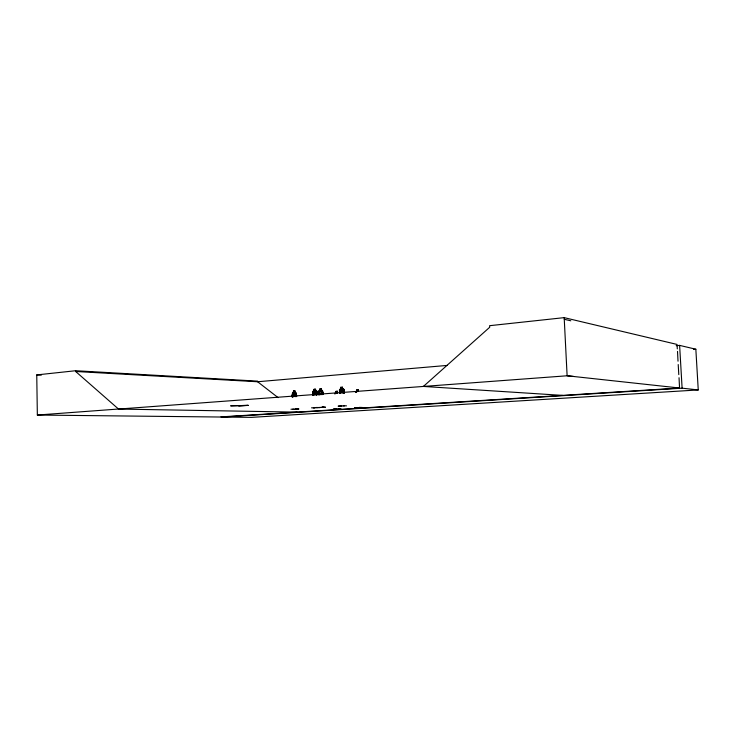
<?xml version="1.0" encoding="UTF-8"?>
<svg xmlns="http://www.w3.org/2000/svg" width="735" height="735" viewBox="0 0 735 735"><rect width="100%" height="100%" fill="white"/><g stroke="black" fill="none" stroke-linecap="round" stroke-linejoin="round"><path stroke-width="1.1" d="M296.674 396.542L295.92 392.573L292.512 392.821L292.181 396.854L292.613 395.035L296.058 394.778L296.572 396.542M292.181 396.863L292.613 395.035M314.819 407.888L311.511 407.824M320.671 407.502L316.169 407.512M294.165 409.248L290.959 409.22M336.345 409.11L333.304 409.073L336.538 409.073M354.454 407.677L357.412 407.769M341.26 406.198L338.137 406.133L341.472 406.161M312.908 395.32L313.119 391.222L316.61 390.965L317.162 391.571L316.61 390.965M312.706 391.911L313.119 391.222M292.548 392.821L292.291 396.854M318.641 394.713L318.972 390.772L322.5 390.515L323.106 394.383M318.558 391.47L318.972 390.772M334.517 393.859L334.985 393.207L337.319 393.087M355.418 392.325L356.953 391.636L356.806 389.816L358.312 389.706L358.377 391.47M316.445 395.072L315.554 389.201L314.065 389.32L313.569 395.283M335.289 393.822L335.978 393.188L335.95 391.452L337.291 391.351M356.209 392.279L356.916 391.636M423.406 386.435L489.694 327.277L489.62 325.688L564.186 317.639L677.045 344.43L677.303 348.895M317.796 407.603L313.349 407.888M323.685 407.218L319.165 407.512M292.53 409.257L297.004 408.972M339.993 406.161L344.54 405.867M335.013 409.083L339.478 408.816M676.191 345.689L679.618 345.386L695.843 349.226L698.25 389.936L251.581 417.361L37.347 415.045L36.75 374.914L75.641 370.725L257.581 381.134L257.599 381.75L278.087 397.626M447.459 365.396L257.599 381.75L75.65 371.487L75.641 370.725M693.555 349.41L695.843 349.226M321.489 390.588L321.461 388.751L319.927 388.861L320.083 390.754M315.545 389.274L314.102 389.32L314.167 391.149M319.982 388.916L321.415 388.815M292.953 396.827L293.449 390.946L294.956 390.836L295.792 396.624M340.948 389.127L340.847 387.262L342.446 387.143L342.51 389.008M293.504 391.002L294.9 390.901M344.265 392.867L343.484 388.934L339.855 389.201L339.496 393.197M313.239 393.004L312.715 393.023L313.239 393.004L313.312 395.283M316.739 392.72C317.676 392.214 315.894 393.978 316.813 395.017M318.981 392.554L319.165 394.695M322.693 394.419L323.033 392.251L323.225 394.392M322.628 392.279L323.152 392.251M337.402 393.032L337.337 391.286L335.867 391.387L335.978 393.188M356.852 389.872L358.267 389.77M339.533 391.038L340.039 393.17M343.732 392.894L344.081 390.689M296.15 396.569L296.49 394.272M37.347 415.045L118.069 409.055L297.133 412.124M247.879 405.38L230.643 405.849L248.375 405.371L238.792 406.042M322.049 407.089L325.531 407.227L322.27 407.144M319.385 407.64L316.353 407.512M346.516 405.858L343.199 405.729M338.173 408.752L340.985 408.77M354.49 407.723L357.476 407.796M359.259 407.42L362.208 407.456M220.932 416.892L679.636 388.016M222.31 417.085L682.108 388.172L698.25 389.936M356.108 407.76L360.315 407.475M295.507 408.89L298.925 408.991L295.69 408.88M296.086 394.309L296.269 396.569M292.218 394.603L292.695 396.827M319.991 390.698L319.321 391.424L319.431 394.851M36.75 374.914L41.307 375.144M339.965 391.011L339.928 393.161M343.649 390.726L343.842 392.894M343.484 388.934L344.099 389.55M340.847 387.262L340.305 392.462M422.974 386.408L562.587 395.384M573.667 376.467L567.117 375.778L118.528 409.064L75.65 371.487M679.572 388.016L567.117 375.778L564.186 317.639M564.269 319.293L570.838 320.791M344.182 393.032L343.603 391.213L339.928 391.479L343.603 391.277L344.099 393.041M679.618 345.386L682.108 388.172M677.514 351.404L678.019 361.188M678.212 364.542L678.791 374.602M679.039 377.726L679.498 386.895M358.285 389.706L358.331 391.534M344.008 389.578L344.118 392.563M343.355 393.115L342.363 387.207M342.565 393.17L342.446 389.697L340.985 389.798L341.113 393.271M339.432 389.927L339.607 393.197M337.31 391.286L337.356 393.087M322.738 392.288L322.812 394.419M322.334 394.64L321.425 388.751M321.581 394.695L321.461 391.259L320.065 391.369L320.184 394.796M318.678 392.591L318.76 394.888M316.849 392.729L316.932 395.017M315.701 395.127L315.591 391.709L314.203 391.81L314.314 395.228M313.119 392.995L313.202 395.283M296.416 393.197L296.508 396.082M295.057 396.67L294.946 393.308L293.577 393.409L293.688 396.771M315.269 389.596L314.378 389.66L314.396 390.267L315.287 390.202L315.269 389.596M321.14 389.137L320.239 389.21L320.267 389.816L321.158 389.752L321.14 389.137M342.106 387.538L341.169 387.611L341.196 388.227L342.133 388.163L342.106 387.538M294.634 391.222L293.752 391.286L293.77 391.884L294.652 391.819L294.634 391.222M337.034 391.654L336.171 391.718L336.189 392.297L337.053 392.233L337.034 391.654M358 390.083L357.109 390.147L357.137 390.735L358.019 390.671L358 390.083M317.208 394.53L317.125 391.562L317.171 394.53"/></g></svg>
